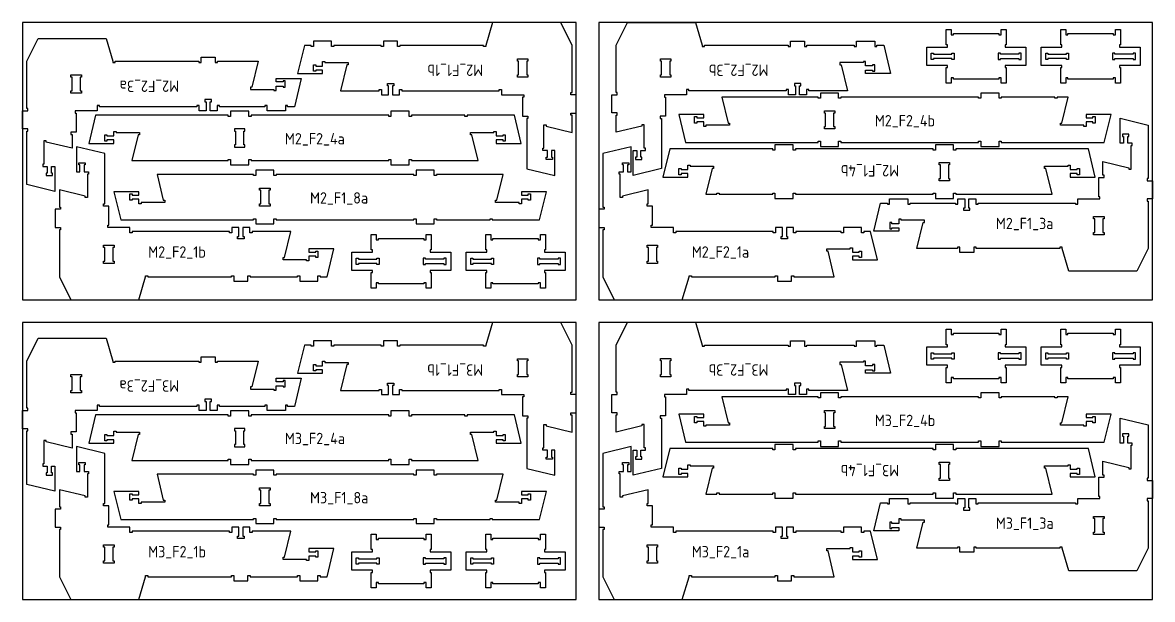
# Model space of a CAD drawing. Header units: millimetres. Extents: x -18174 to 50972, y 6312 to 16778.
# Drawn here: x 20592 to 25572, y 6313 to 8853 of the extents above; entities that cross this region are included whole.
import ezdxf

# ---------------------------------------------------------------- set-up
doc = ezdxf.new("R2010")
doc.units = ezdxf.units.MM
doc.header["$MEASUREMENT"] = 0
for name, color, linetype in [('freeswerk_CODES', 50, 'Continuous'), ('freeswerk_ELEMENTEN', 7, 'Continuous'), ('freeswerk_PLATEN', 3, 'Continuous')]:
    doc.layers.add(name, color=color, linetype=linetype)

msp = doc.modelspace()

# ---------------------------------------------------------------- linework, layer by layer
at = {"layer": 'freeswerk_ELEMENTEN'}
for points in [[(21914.3, 8643.5), (21884.3, 8643.5), (21884.3, 8638.5), (21874.3, 8638.5), (21874.3, 8666.5), (21884.3, 8666.5), (21884.3, 8661.5), (21914.3, 8661.5), (21914.3, 8681.5), (21924.3, 8681.5), (21924.3, 8676.5), (22027.9, 8676.5), (22027.9, 8666.5), (22021.9, 8666.5), (21994.3, 8552.5), (22164.3, 8552.5), (22164.3, 8557.5), (22174.3, 8557.5), (22174.3, 8534.5), (22205.3, 8534.5), (22205.3, 8574.5), (22200.3, 8574.5), (22200.3, 8584.5), (22228.3, 8584.5), (22228.3, 8574.5), (22223.3, 8574.5), (22223.3, 8534.5), (22254.3, 8534.5), (22254.3, 8557.5), (22264.3, 8557.5), (22264.3, 8552.5), (22693.3, 8552.5), (22693.3, 8557.5), (22703.3, 8557.5), (22703.3, 8534.5), (22801.3, 8534.5), (22801.3, 8524.5), (22796.3, 8524.5), (22796.3, 8440.5), (22819.3, 8440.5), (22819.3, 8430.5), (22814.3, 8430.5), (22814.3, 8209.4), (22938.3, 8179.4), (22938.3, 8289.4), (22923.3, 8289.4), (22923.3, 8259.4), (22928.3, 8259.4), (22928.3, 8249.4), (22900.3, 8249.4), (22900.3, 8259.4), (22905.3, 8259.4), (22905.3, 8289.4), (22885.3, 8289.4), (22885.3, 8299.4), (22890.3, 8299.4), (22890.3, 8402.9), (22900.3, 8402.9), (22900.3, 8397), (23014.3, 8369.4), (23014.3, 8444.5), (23009.3, 8444.5), (23009.3, 8454.5), (23032.3, 8454.5), (23032.3, 8534.5), (23009.3, 8534.5), (23009.3, 8544.5), (23014.3, 8544.5), (23014.3, 8752.5), (22964.3, 8852.5), (22664.3, 8852.5), (22634.3, 8752.5), (22634.3, 8747.5), (22624.3, 8747.5), (22624.3, 8752.5), (22255.3, 8752.5), (22255.3, 8747.5), (22245.3, 8747.5), (22245.3, 8770.5), (22183.3, 8770.5), (22183.3, 8747.5), (22173.3, 8747.5), (22173.3, 8752.5), (21964.3, 8752.5), (21964.3, 8747.5), (21954.3, 8747.5), (21954.3, 8770.5), (21874.3, 8770.5), (21874.3, 8747.5), (21864.3, 8747.5), (21864.3, 8752.5), (21834.3, 8752.5), (21804.3, 8628.5), (21914.3, 8628.5)], [(23208.3, 8444.7), (23213.3, 8444.7), (23213.3, 8454.7), (23190.3, 8454.7), (23190.3, 8534.7), (23213.3, 8534.7), (23213.3, 8544.7), (23208.3, 8544.7), (23208.3, 8752.7), (23258.3, 8852.7), (23558.3, 8852.7), (23588.3, 8752.7), (23588.3, 8747.7), (23598.3, 8747.7), (23598.3, 8752.7), (23967.3, 8752.7), (23967.3, 8747.7), (23977.3, 8747.7), (23977.3, 8770.7), (24039.3, 8770.7), (24039.3, 8747.7), (24049.3, 8747.7), (24049.3, 8752.7), (24258.3, 8752.7), (24258.3, 8747.7), (24268.3, 8747.7), (24268.3, 8770.7), (24348.3, 8770.7), (24348.3, 8747.7), (24358.3, 8747.7), (24358.3, 8752.7), (24388.3, 8752.7), (24418.3, 8628.7), (24308.3, 8628.7), (24308.3, 8643.7), (24338.3, 8643.7), (24338.3, 8638.7), (24348.3, 8638.7), (24348.3, 8666.7), (24338.3, 8666.7), (24338.3, 8661.7), (24308.3, 8661.7), (24308.3, 8681.7), (24298.3, 8681.7), (24298.3, 8676.7), (24194.8, 8676.7), (24194.8, 8666.7), (24200.7, 8666.7), (24228.3, 8552.7), (24058.3, 8552.7), (24058.3, 8557.7), (24048.3, 8557.7), (24048.3, 8534.7), (24017.3, 8534.7), (24017.3, 8574.7), (24022.3, 8574.7), (24022.3, 8584.7), (23994.3, 8584.7), (23994.3, 8574.7), (23999.3, 8574.7), (23999.3, 8534.7), (23968.3, 8534.7), (23968.3, 8557.7), (23958.3, 8557.7), (23958.3, 8552.7), (23529.3, 8552.7), (23529.3, 8557.7), (23519.3, 8557.7), (23519.3, 8534.7), (23421.3, 8534.7), (23421.3, 8524.7), (23426.3, 8524.7), (23426.3, 8440.7), (23403.3, 8440.7), (23403.3, 8430.7), (23408.3, 8430.7), (23408.3, 8209.6), (23284.3, 8179.6), (23284.3, 8289.6), (23299.3, 8289.6), (23299.3, 8259.6), (23294.3, 8259.6), (23294.3, 8249.6), (23322.3, 8249.6), (23322.3, 8259.6), (23317.3, 8259.6), (23317.3, 8289.6), (23337.3, 8289.6), (23337.3, 8299.6), (23332.3, 8299.6), (23332.3, 8403.1), (23322.3, 8403.1), (23322.3, 8397.2), (23208.3, 8369.6)], [(24668.8, 8754.3), (24663.8, 8754.3), (24663.8, 8822.3), (24685.8, 8822.3), (24685.8, 8799.3), (24695.8, 8799.3), (24695.8, 8804.3), (24895.8, 8804.3), (24895.8, 8799.3), (24905.8, 8799.3), (24905.8, 8822.3), (24927.8, 8822.3), (24927.8, 8754.3), (24922.8, 8754.3), (24922.8, 8744.3), (25013.8, 8744.3), (25013.8, 8664.3), (24922.8, 8664.3), (24922.8, 8654.3), (24927.8, 8654.3), (24927.8, 8586.3), (24905.8, 8586.3), (24905.8, 8609.3), (24895.8, 8609.3), (24895.8, 8604.3), (24695.8, 8604.3), (24695.8, 8609.3), (24685.8, 8609.3), (24685.8, 8586.3), (24663.8, 8586.3), (24663.8, 8654.3), (24668.8, 8654.3), (24668.8, 8664.3), (24577.8, 8664.3), (24577.8, 8744.3), (24668.8, 8744.3)], [(25173, 8754.3), (25168, 8754.3), (25168, 8822.3), (25190, 8822.3), (25190, 8799.3), (25200, 8799.3), (25200, 8804.3), (25400, 8804.3), (25400, 8799.3), (25410, 8799.3), (25410, 8822.3), (25432, 8822.3), (25432, 8754.3), (25427, 8754.3), (25427, 8744.3), (25518, 8744.3), (25518, 8664.3), (25427, 8664.3), (25427, 8654.3), (25432, 8654.3), (25432, 8586.3), (25410, 8586.3), (25410, 8609.3), (25400, 8609.3), (25400, 8604.3), (25200, 8604.3), (25200, 8609.3), (25190, 8609.3), (25190, 8586.3), (25168, 8586.3), (25168, 8654.3), (25173, 8654.3), (25173, 8664.3), (25082, 8664.3), (25082, 8744.3), (25173, 8744.3)], [(20990.3, 8682.3), (20990.3, 8677.3), (21000.3, 8677.3), (21000.3, 8682.3), (21369.3, 8682.3), (21369.3, 8677.3), (21379.3, 8677.3), (21379.3, 8700.3), (21441.3, 8700.3), (21441.3, 8677.3), (21451.3, 8677.3), (21451.3, 8682.3), (21630.3, 8682.3), (21602.7, 8568.3), (21596.8, 8568.3), (21596.8, 8558.3), (21700.3, 8558.3), (21700.3, 8553.3), (21710.3, 8553.3), (21710.3, 8573.3), (21740.3, 8573.3), (21740.3, 8568.3), (21750.3, 8568.3), (21750.3, 8596.3), (21740.3, 8596.3), (21740.3, 8591.3), (21710.3, 8591.3), (21710.3, 8606.3), (21820.3, 8606.3), (21790.3, 8482.3), (21760.6, 8482.3), (21760.6, 8487.3), (21750.6, 8487.3), (21750.6, 8464.3), (21670.6, 8464.3), (21670.6, 8487.3), (21660.6, 8487.3), (21660.6, 8482.3), (21460.3, 8482.3), (21460.3, 8487.3), (21450.3, 8487.3), (21450.3, 8464.3), (21419.3, 8464.3), (21419.3, 8504.3), (21424.3, 8504.3), (21424.3, 8514.3), (21396.3, 8514.3), (21396.3, 8504.3), (21401.3, 8504.3), (21401.3, 8464.3), (21370.3, 8464.3), (21370.3, 8487.3), (21360.3, 8487.3), (21360.3, 8482.3), (20931.3, 8482.3), (20931.3, 8487.3), (20921.3, 8487.3), (20921.3, 8464.3), (20823.3, 8464.3), (20823.3, 8454.3), (20828.3, 8454.3), (20828.3, 8370.3), (20805.3, 8370.3), (20805.3, 8360.3), (20810.3, 8360.3), (20810.3, 8299.2), (20696.3, 8326.8), (20696.3, 8332.7), (20686.3, 8332.7), (20686.3, 8229.2), (20681.3, 8229.2), (20681.3, 8219.2), (20701.3, 8219.2), (20701.3, 8189.2), (20696.3, 8189.2), (20696.3, 8179.2), (20724.3, 8179.2), (20724.3, 8189.2), (20719.3, 8189.2), (20719.3, 8219.2), (20734.3, 8219.2), (20734.3, 8109.2), (20610.3, 8139.2), (20610.3, 8374.3), (20615.3, 8374.3), (20615.3, 8384.3), (20592.3, 8384.3), (20592.3, 8464.3), (20615.3, 8464.3), (20615.3, 8474.3), (20610.3, 8474.3), (20610.3, 8682.3), (20660.3, 8782.3), (20960.3, 8782.3)], [(24607.8, 8718.3), (24607.8, 8713.3), (24688.8, 8713.3), (24688.8, 8718.3), (24698.8, 8718.3), (24698.8, 8690.3), (24688.8, 8690.3), (24688.8, 8695.3), (24607.8, 8695.3), (24607.8, 8690.3), (24597.8, 8690.3), (24597.8, 8718.3)], [(24983.8, 8690.3), (24993.8, 8690.3), (24993.8, 8718.3), (24983.8, 8718.3), (24983.8, 8713.3), (24902.8, 8713.3), (24902.8, 8718.3), (24892.8, 8718.3), (24892.8, 8690.3), (24902.8, 8690.3), (24902.8, 8695.3), (24983.8, 8695.3)], [(25112, 8718.3), (25112, 8713.3), (25193, 8713.3), (25193, 8718.3), (25203, 8718.3), (25203, 8690.3), (25193, 8690.3), (25193, 8695.3), (25112, 8695.3), (25112, 8690.3), (25102, 8690.3), (25102, 8718.3)], [(25488, 8690.3), (25498, 8690.3), (25498, 8718.3), (25488, 8718.3), (25488, 8713.3), (25407, 8713.3), (25407, 8718.3), (25397, 8718.3), (25397, 8690.3), (25407, 8690.3), (25407, 8695.3), (25488, 8695.3)], [(22814.3, 8622.5), (22819.3, 8622.5), (22819.3, 8612.5), (22773.3, 8612.5), (22773.3, 8622.5), (22778.3, 8622.5), (22778.3, 8682.5), (22773.3, 8682.5), (22773.3, 8692.5), (22819.3, 8692.5), (22819.3, 8682.5), (22814.3, 8682.5)], [(23408.5, 8682.7), (23403.5, 8682.7), (23403.5, 8692.7), (23449.5, 8692.7), (23449.5, 8682.7), (23444.5, 8682.7), (23444.5, 8622.7), (23449.5, 8622.7), (23449.5, 8612.7), (23403.5, 8612.7), (23403.5, 8622.7), (23408.5, 8622.7)], [(20851.3, 8542.3), (20805.3, 8542.3), (20805.3, 8552.3), (20810.3, 8552.3), (20810.3, 8612.3), (20805.3, 8612.3), (20805.3, 8622.3), (20851.3, 8622.3), (20851.3, 8612.3), (20846.3, 8612.3), (20846.3, 8552.3), (20851.3, 8552.3)], [(24099.3, 8330.5), (24109.3, 8330.5), (24109.3, 8306.5), (24189.3, 8306.5), (24189.3, 8330.5), (24199.3, 8330.5), (24199.3, 8324.5), (24806.3, 8324.5), (24806.3, 8330.5), (24816.3, 8330.5), (24816.3, 8306.5), (24896.3, 8306.5), (24896.3, 8330.5), (24906.3, 8330.5), (24906.3, 8324.5), (25360, 8324.5), (25390.3, 8448.5), (25280.3, 8448.5), (25280.3, 8433.5), (25310.3, 8433.5), (25310.3, 8438.5), (25320.3, 8438.5), (25320.3, 8410.5), (25310.3, 8410.5), (25310.3, 8415.5), (25280.3, 8415.5), (25280.3, 8395.5), (25270.3, 8395.5), (25270.3, 8400.5), (25166.8, 8400.5), (25166.8, 8410.5), (25172.7, 8410.5), (25200.3, 8524.5), (25152, 8524.5), (25152, 8519.5), (25142, 8519.5), (25142, 8524.5), (24906.3, 8524.5), (24906.3, 8519.5), (24896.3, 8519.5), (24896.3, 8542.5), (24816.3, 8542.5), (24816.3, 8519.5), (24806.3, 8519.5), (24806.3, 8524.5), (24199.3, 8524.5), (24199.3, 8519.5), (24189.3, 8519.5), (24189.3, 8542.5), (24109.3, 8542.5), (24109.3, 8519.5), (24099.3, 8519.5), (24099.3, 8524.5), (23674.4, 8524.5), (23702, 8410.5), (23708, 8410.5), (23708, 8400.5), (23604.4, 8400.5), (23604.4, 8395.5), (23594.4, 8395.5), (23594.4, 8415.5), (23564.4, 8415.5), (23564.4, 8410.5), (23554.4, 8410.5), (23554.4, 8438.5), (23564.4, 8438.5), (23564.4, 8433.5), (23594.4, 8433.5), (23594.4, 8448.5), (23484.4, 8448.5), (23514.4, 8324.5), (24099.3, 8324.5)], [(22720.1, 8330.8), (22710.1, 8330.8), (22710.1, 8335.8), (22680.1, 8335.8), (22680.1, 8320.8), (22790.1, 8320.8), (22760.1, 8444.8), (22551.8, 8444.8), (22551.8, 8439.8), (22541.8, 8439.8), (22541.8, 8444.8), (22306.1, 8444.8), (22306.1, 8439.8), (22296.1, 8439.8), (22296.1, 8462.8), (22216.1, 8462.8), (22216.1, 8439.8), (22206.1, 8439.8), (22206.1, 8444.8), (21599.1, 8444.8), (21599.1, 8439.8), (21589.1, 8439.8), (21589.1, 8462.8), (21509.1, 8462.8), (21509.1, 8439.8), (21499.1, 8439.8), (21499.1, 8444.8), (20914.2, 8444.8), (20884.2, 8320.8), (20994.2, 8320.8), (20994.2, 8335.8), (20964.2, 8335.8), (20964.2, 8330.8), (20954.2, 8330.8), (20954.2, 8358.8), (20964.2, 8358.8), (20964.2, 8353.8), (20994.2, 8353.8), (20994.2, 8373.8), (21004.2, 8373.8), (21004.2, 8368.8), (21107.8, 8368.8), (21107.8, 8358.8), (21101.8, 8358.8), (21074.2, 8244.8), (21499.1, 8244.8), (21499.1, 8249.8), (21509.1, 8249.8), (21509.1, 8226.8), (21589.1, 8226.8), (21589.1, 8249.8), (21599.1, 8249.8), (21599.1, 8244.8), (22206.1, 8244.8), (22206.1, 8249.8), (22216.1, 8249.8), (22216.1, 8226.8), (22296.1, 8226.8), (22296.1, 8249.8), (22306.1, 8249.8), (22306.1, 8244.8), (22600.1, 8244.8), (22572.5, 8358.8), (22566.6, 8358.8), (22566.6, 8368.8), (22670.1, 8368.8), (22670.1, 8373.8), (22680.1, 8373.8), (22680.1, 8353.8), (22710.1, 8353.8), (22710.1, 8358.8), (22720.1, 8358.8)], [(24172.3, 8384.5), (24126.3, 8384.5), (24126.3, 8394.5), (24131.3, 8394.5), (24131.3, 8454.5), (24126.3, 8454.5), (24126.3, 8464.5), (24172.3, 8464.5), (24172.3, 8454.5), (24167.3, 8454.5), (24167.3, 8394.5), (24172.3, 8394.5)], [(25174.3, 7858.1), (25174.3, 7863.1), (25164.3, 7863.1), (25164.3, 7858.1), (24795.3, 7858.1), (24795.3, 7863.1), (24785.3, 7863.1), (24785.3, 7840.1), (24723.3, 7840.1), (24723.3, 7863.1), (24713.3, 7863.1), (24713.3, 7858.1), (24534.3, 7858.1), (24561.9, 7972.1), (24567.8, 7972.1), (24567.8, 7982.1), (24464.3, 7982.1), (24464.3, 7987.1), (24454.3, 7987.1), (24454.3, 7967.1), (24424.3, 7967.1), (24424.3, 7972.1), (24414.3, 7972.1), (24414.3, 7944.1), (24424.3, 7944.1), (24424.3, 7949.1), (24454.3, 7949.1), (24454.3, 7934.1), (24344.3, 7934.1), (24374.3, 8058.1), (24404, 8058.1), (24404, 8053.1), (24414, 8053.1), (24414, 8076.1), (24494, 8076.1), (24494, 8053.1), (24504, 8053.1), (24504, 8058.1), (24704.3, 8058.1), (24704.3, 8053.1), (24714.3, 8053.1), (24714.3, 8076.1), (24745.3, 8076.1), (24745.3, 8036.1), (24740.3, 8036.1), (24740.3, 8026.1), (24768.3, 8026.1), (24768.3, 8036.1), (24763.3, 8036.1), (24763.3, 8076.1), (24794.3, 8076.1), (24794.3, 8053.1), (24804.3, 8053.1), (24804.3, 8058.1), (25233.3, 8058.1), (25233.3, 8053.1), (25243.3, 8053.1), (25243.3, 8076.1), (25341.3, 8076.1), (25341.3, 8086.1), (25336.3, 8086.1), (25336.3, 8170.1), (25359.3, 8170.1), (25359.3, 8180.1), (25354.3, 8180.1), (25354.3, 8241.2), (25468.3, 8213.6), (25468.3, 8207.7), (25478.3, 8207.7), (25478.3, 8311.2), (25483.3, 8311.2), (25483.3, 8321.2), (25463.3, 8321.2), (25463.3, 8351.2), (25468.3, 8351.2), (25468.3, 8361.2), (25440.3, 8361.2), (25440.3, 8351.2), (25445.3, 8351.2), (25445.3, 8321.2), (25430.3, 8321.2), (25430.3, 8431.2), (25554.3, 8401.2), (25554.3, 8166.1), (25549.3, 8166.1), (25549.3, 8156.1), (25572.3, 8156.1), (25572.3, 8076.1), (25549.3, 8076.1), (25549.3, 8066.1), (25554.3, 8066.1), (25554.3, 7858.1), (25504.3, 7758.1), (25204.3, 7758.1)], [(21572.1, 8384.8), (21526.1, 8384.8), (21526.1, 8374.8), (21531.1, 8374.8), (21531.1, 8314.8), (21526.1, 8314.8), (21526.1, 8304.8), (21572.1, 8304.8), (21572.1, 8314.8), (21567.1, 8314.8), (21567.1, 8374.8), (21572.1, 8374.8)], [(21854.3, 7841.5), (21884.3, 7841.5), (21884.3, 7846.5), (21894.3, 7846.5), (21894.3, 7818.5), (21884.3, 7818.5), (21884.3, 7823.5), (21854.3, 7823.5), (21854.3, 7803.5), (21844.3, 7803.5), (21844.3, 7808.5), (21740.7, 7808.5), (21740.7, 7818.5), (21746.7, 7818.5), (21774.3, 7932.5), (21604.3, 7932.5), (21604.3, 7927.5), (21594.3, 7927.5), (21594.3, 7950.5), (21563.3, 7950.5), (21563.3, 7910.5), (21568.3, 7910.5), (21568.3, 7900.5), (21540.3, 7900.5), (21540.3, 7910.5), (21545.3, 7910.5), (21545.3, 7950.5), (21514.3, 7950.5), (21514.3, 7927.5), (21504.3, 7927.5), (21504.3, 7932.5), (21075.3, 7932.5), (21075.3, 7927.5), (21065.3, 7927.5), (21065.3, 7950.5), (20967.3, 7950.5), (20967.3, 7960.5), (20972.3, 7960.5), (20972.3, 8044.5), (20949.3, 8044.5), (20949.3, 8054.5), (20954.3, 8054.5), (20954.3, 8275.6), (20830.3, 8305.6), (20830.3, 8195.6), (20845.3, 8195.6), (20845.3, 8225.6), (20840.3, 8225.6), (20840.3, 8235.6), (20868.3, 8235.6), (20868.3, 8225.6), (20863.3, 8225.6), (20863.3, 8195.6), (20883.3, 8195.6), (20883.3, 8185.6), (20878.3, 8185.6), (20878.3, 8082.1), (20868.3, 8082.1), (20868.3, 8088), (20754.3, 8115.6), (20754.3, 8040.5), (20759.3, 8040.5), (20759.3, 8030.5), (20736.3, 8030.5), (20736.3, 7950.5), (20759.3, 7950.5), (20759.3, 7940.5), (20754.3, 7940.5), (20754.3, 7732.5), (20804.3, 7632.5), (21104.3, 7632.5), (21134.3, 7732.5), (21134.3, 7737.5), (21144.3, 7737.5), (21144.3, 7732.5), (21513.3, 7732.5), (21513.3, 7737.5), (21523.3, 7737.5), (21523.3, 7714.5), (21585.3, 7714.5), (21585.3, 7737.5), (21595.3, 7737.5), (21595.3, 7732.5), (21804.3, 7732.5), (21804.3, 7737.5), (21814.3, 7737.5), (21814.3, 7714.5), (21894.3, 7714.5), (21894.3, 7737.5), (21904.3, 7737.5), (21904.3, 7732.5), (21934.3, 7732.5), (21964.3, 7856.5), (21854.3, 7856.5)], [(23981.3, 7737.5), (23991.3, 7737.5), (23991.3, 7732.5), (24170.3, 7732.5), (24142.7, 7846.5), (24136.7, 7846.5), (24136.7, 7856.5), (24240.3, 7856.5), (24240.3, 7861.5), (24250.3, 7861.5), (24250.3, 7841.5), (24280.3, 7841.5), (24280.3, 7846.5), (24290.3, 7846.5), (24290.3, 7818.5), (24280.3, 7818.5), (24280.3, 7823.5), (24250.3, 7823.5), (24250.3, 7808.5), (24360.3, 7808.5), (24330.3, 7932.5), (24300.6, 7932.5), (24300.6, 7927.5), (24290.6, 7927.5), (24290.6, 7950.5), (24210.6, 7950.5), (24210.6, 7927.5), (24200.6, 7927.5), (24200.6, 7932.5), (24000.3, 7932.5), (24000.3, 7927.5), (23990.3, 7927.5), (23990.3, 7950.5), (23959.3, 7950.5), (23959.3, 7910.5), (23964.3, 7910.5), (23964.3, 7900.5), (23936.3, 7900.5), (23936.3, 7910.5), (23941.3, 7910.5), (23941.3, 7950.5), (23910.3, 7950.5), (23910.3, 7927.5), (23900.3, 7927.5), (23900.3, 7932.5), (23471.3, 7932.5), (23471.3, 7927.5), (23461.3, 7927.5), (23461.3, 7950.5), (23363.3, 7950.5), (23363.3, 7960.5), (23368.3, 7960.5), (23368.3, 8044.5), (23345.3, 8044.5), (23345.3, 8054.5), (23350.3, 8054.5), (23350.3, 8115.6), (23236.3, 8088), (23236.3, 8082.1), (23226.3, 8082.1), (23226.3, 8185.6), (23221.3, 8185.6), (23221.3, 8195.6), (23241.3, 8195.6), (23241.3, 8225.6), (23236.3, 8225.6), (23236.3, 8235.6), (23264.3, 8235.6), (23264.3, 8225.6), (23259.3, 8225.6), (23259.3, 8195.6), (23274.3, 8195.6), (23274.3, 8305.6), (23150.3, 8275.6), (23150.3, 8040.5), (23155.3, 8040.5), (23155.3, 8030.5), (23132.3, 8030.5), (23132.3, 7950.5), (23155.3, 7950.5), (23155.3, 7940.5), (23150.3, 7940.5), (23150.3, 7732.5), (23200.3, 7632.5), (23500.3, 7632.5), (23530.3, 7732.5), (23530.3, 7737.5), (23540.3, 7737.5), (23540.3, 7732.5), (23909.3, 7732.5), (23909.3, 7737.5), (23919.3, 7737.5), (23919.3, 7714.5), (23981.3, 7714.5)], [(24705.6, 8290.5), (24695.6, 8290.5), (24695.6, 8314.5), (24615.6, 8314.5), (24615.6, 8290.5), (24605.6, 8290.5), (24605.6, 8296.5), (23998.6, 8296.5), (23998.6, 8290.5), (23988.6, 8290.5), (23988.6, 8314.5), (23908.6, 8314.5), (23908.6, 8290.5), (23898.6, 8290.5), (23898.6, 8296.5), (23444.9, 8296.5), (23414.6, 8172.5), (23524.6, 8172.5), (23524.6, 8187.5), (23494.6, 8187.5), (23494.6, 8182.5), (23484.6, 8182.5), (23484.6, 8210.5), (23494.6, 8210.5), (23494.6, 8205.5), (23524.6, 8205.5), (23524.6, 8225.5), (23534.6, 8225.5), (23534.6, 8220.5), (23638.1, 8220.5), (23638.1, 8210.5), (23632.2, 8210.5), (23604.6, 8096.5), (23652.9, 8096.5), (23652.9, 8101.5), (23662.9, 8101.5), (23662.9, 8096.5), (23898.6, 8096.5), (23898.6, 8101.5), (23908.6, 8101.5), (23908.6, 8078.5), (23988.6, 8078.5), (23988.6, 8101.5), (23998.6, 8101.5), (23998.6, 8096.5), (24605.6, 8096.5), (24605.6, 8101.5), (24615.6, 8101.5), (24615.6, 8078.5), (24695.6, 8078.5), (24695.6, 8101.5), (24705.6, 8101.5), (24705.6, 8096.5), (25130.5, 8096.5), (25102.9, 8210.5), (25096.9, 8210.5), (25096.9, 8220.5), (25200.5, 8220.5), (25200.5, 8225.5), (25210.5, 8225.5), (25210.5, 8205.5), (25240.5, 8205.5), (25240.5, 8210.5), (25250.5, 8210.5), (25250.5, 8182.5), (25240.5, 8182.5), (25240.5, 8187.5), (25210.5, 8187.5), (25210.5, 8172.5), (25320.5, 8172.5), (25290.5, 8296.5), (24705.6, 8296.5)], [(24632.6, 8236.5), (24678.6, 8236.5), (24678.6, 8226.5), (24673.6, 8226.5), (24673.6, 8166.5), (24678.6, 8166.5), (24678.6, 8156.5), (24632.6, 8156.5), (24632.6, 8166.5), (24637.6, 8166.5), (24637.6, 8226.5), (24632.6, 8226.5)], [(22662.6, 7989.1), (22662.6, 7984.1), (22870.9, 7984.1), (22900.9, 8108.1), (22790.9, 8108.1), (22790.9, 8093.1), (22820.9, 8093.1), (22820.9, 8098.1), (22830.9, 8098.1), (22830.9, 8070.1), (22820.9, 8070.1), (22820.9, 8075.1), (22790.9, 8075.1), (22790.9, 8055.1), (22780.9, 8055.1), (22780.9, 8060.1), (22677.4, 8060.1), (22677.4, 8070.1), (22683.3, 8070.1), (22710.9, 8184.1), (22416.9, 8184.1), (22416.9, 8179.1), (22406.9, 8179.1), (22406.9, 8202.1), (22326.9, 8202.1), (22326.9, 8179.1), (22316.9, 8179.1), (22316.9, 8184.1), (21709.9, 8184.1), (21709.9, 8179.1), (21699.9, 8179.1), (21699.9, 8202.1), (21619.9, 8202.1), (21619.9, 8179.1), (21609.9, 8179.1), (21609.9, 8184.1), (21185, 8184.1), (21212.6, 8070.1), (21218.6, 8070.1), (21218.6, 8060.1), (21115, 8060.1), (21115, 8055.1), (21105, 8055.1), (21105, 8075.1), (21075, 8075.1), (21075, 8070.1), (21065, 8070.1), (21065, 8098.1), (21075, 8098.1), (21075, 8093.1), (21105, 8093.1), (21105, 8108.1), (20995, 8108.1), (21025, 7984.1), (21609.9, 7984.1), (21609.9, 7989.1), (21619.9, 7989.1), (21619.9, 7966.1), (21699.9, 7966.1), (21699.9, 7989.1), (21709.9, 7989.1), (21709.9, 7984.1), (22316.9, 7984.1), (22316.9, 7989.1), (22326.9, 7989.1), (22326.9, 7966.1), (22406.9, 7966.1), (22406.9, 7989.1), (22416.9, 7989.1), (22416.9, 7984.1), (22652.6, 7984.1), (22652.6, 7989.1)], [(21682.9, 8114.1), (21677.9, 8114.1), (21677.9, 8054.1), (21682.9, 8054.1), (21682.9, 8044.1), (21636.9, 8044.1), (21636.9, 8054.1), (21641.9, 8054.1), (21641.9, 8114.1), (21636.9, 8114.1), (21636.9, 8124.1), (21682.9, 8124.1)], [(25313.3, 7998.1), (25359.3, 7998.1), (25359.3, 7988.1), (25354.3, 7988.1), (25354.3, 7928.1), (25359.3, 7928.1), (25359.3, 7918.1), (25313.3, 7918.1), (25313.3, 7928.1), (25318.3, 7928.1), (25318.3, 7988.1), (25313.3, 7988.1)], [(22134.2, 7851.5), (22129.2, 7851.5), (22129.2, 7919.5), (22151.2, 7919.5), (22151.2, 7896.5), (22161.2, 7896.5), (22161.2, 7901.5), (22361.2, 7901.5), (22361.2, 7896.5), (22371.2, 7896.5), (22371.2, 7919.5), (22393.2, 7919.5), (22393.2, 7851.5), (22388.2, 7851.5), (22388.2, 7841.5), (22479.2, 7841.5), (22479.2, 7761.5), (22388.2, 7761.5), (22388.2, 7751.5), (22393.2, 7751.5), (22393.2, 7683.5), (22371.2, 7683.5), (22371.2, 7706.5), (22361.2, 7706.5), (22361.2, 7701.5), (22161.2, 7701.5), (22161.2, 7706.5), (22151.2, 7706.5), (22151.2, 7683.5), (22129.2, 7683.5), (22129.2, 7751.5), (22134.2, 7751.5), (22134.2, 7761.5), (22043.2, 7761.5), (22043.2, 7841.5), (22134.2, 7841.5)], [(22638.5, 7851.5), (22633.5, 7851.5), (22633.5, 7919.5), (22655.5, 7919.5), (22655.5, 7896.5), (22665.5, 7896.5), (22665.5, 7901.5), (22865.5, 7901.5), (22865.5, 7896.5), (22875.5, 7896.5), (22875.5, 7919.5), (22897.5, 7919.5), (22897.5, 7851.5), (22892.5, 7851.5), (22892.5, 7841.5), (22983.5, 7841.5), (22983.5, 7761.5), (22892.5, 7761.5), (22892.5, 7751.5), (22897.5, 7751.5), (22897.5, 7683.5), (22875.5, 7683.5), (22875.5, 7706.5), (22865.5, 7706.5), (22865.5, 7701.5), (22665.5, 7701.5), (22665.5, 7706.5), (22655.5, 7706.5), (22655.5, 7683.5), (22633.5, 7683.5), (22633.5, 7751.5), (22638.5, 7751.5), (22638.5, 7761.5), (22547.5, 7761.5), (22547.5, 7841.5), (22638.5, 7841.5)], [(20954.3, 7862.5), (20949.3, 7862.5), (20949.3, 7872.5), (20995.3, 7872.5), (20995.3, 7862.5), (20990.3, 7862.5), (20990.3, 7802.5), (20995.3, 7802.5), (20995.3, 7792.5), (20949.3, 7792.5), (20949.3, 7802.5), (20954.3, 7802.5)], [(23345.5, 7872.5), (23391.5, 7872.5), (23391.5, 7862.5), (23386.5, 7862.5), (23386.5, 7802.5), (23391.5, 7802.5), (23391.5, 7792.5), (23345.5, 7792.5), (23345.5, 7802.5), (23350.5, 7802.5), (23350.5, 7862.5), (23345.5, 7862.5)], [(22073.2, 7815.5), (22073.2, 7810.5), (22154.2, 7810.5), (22154.2, 7815.5), (22164.2, 7815.5), (22164.2, 7787.5), (22154.2, 7787.5), (22154.2, 7792.5), (22073.2, 7792.5), (22073.2, 7787.5), (22063.2, 7787.5), (22063.2, 7815.5)], [(22449.2, 7787.5), (22459.2, 7787.5), (22459.2, 7815.5), (22449.2, 7815.5), (22449.2, 7810.5), (22368.2, 7810.5), (22368.2, 7815.5), (22358.2, 7815.5), (22358.2, 7787.5), (22368.2, 7787.5), (22368.2, 7792.5), (22449.2, 7792.5)], [(22577.5, 7815.5), (22577.5, 7810.5), (22658.5, 7810.5), (22658.5, 7815.5), (22668.5, 7815.5), (22668.5, 7787.5), (22658.5, 7787.5), (22658.5, 7792.5), (22577.5, 7792.5), (22577.5, 7787.5), (22567.5, 7787.5), (22567.5, 7815.5)], [(22953.5, 7787.5), (22963.5, 7787.5), (22963.5, 7815.5), (22953.5, 7815.5), (22953.5, 7810.5), (22872.5, 7810.5), (22872.5, 7815.5), (22862.5, 7815.5), (22862.5, 7787.5), (22872.5, 7787.5), (22872.5, 7792.5), (22953.5, 7792.5)], [(21914.3, 7323.5), (21884.3, 7323.5), (21884.3, 7318.5), (21874.3, 7318.5), (21874.3, 7346.5), (21884.3, 7346.5), (21884.3, 7341.5), (21914.3, 7341.5), (21914.3, 7361.5), (21924.3, 7361.5), (21924.3, 7356.5), (22027.9, 7356.5), (22027.9, 7346.5), (22021.9, 7346.5), (21994.3, 7232.5), (22164.3, 7232.5), (22164.3, 7237.5), (22174.3, 7237.5), (22174.3, 7214.5), (22205.3, 7214.5), (22205.3, 7254.5), (22200.3, 7254.5), (22200.3, 7264.5), (22228.3, 7264.5), (22228.3, 7254.5), (22223.3, 7254.5), (22223.3, 7214.5), (22254.3, 7214.5), (22254.3, 7237.5), (22264.3, 7237.5), (22264.3, 7232.5), (22693.3, 7232.5), (22693.3, 7237.5), (22703.3, 7237.5), (22703.3, 7214.5), (22801.3, 7214.5), (22801.3, 7204.5), (22796.3, 7204.5), (22796.3, 7120.5), (22819.3, 7120.5), (22819.3, 7110.5), (22814.3, 7110.5), (22814.3, 6889.4), (22938.3, 6859.4), (22938.3, 6969.4), (22923.3, 6969.4), (22923.3, 6939.4), (22928.3, 6939.4), (22928.3, 6929.4), (22900.3, 6929.4), (22900.3, 6939.4), (22905.3, 6939.4), (22905.3, 6969.4), (22885.3, 6969.4), (22885.3, 6979.4), (22890.3, 6979.4), (22890.3, 7082.9), (22900.3, 7082.9), (22900.3, 7077), (23014.3, 7049.4), (23014.3, 7124.5), (23009.3, 7124.5), (23009.3, 7134.5), (23032.3, 7134.5), (23032.3, 7214.5), (23009.3, 7214.5), (23009.3, 7224.5), (23014.3, 7224.5), (23014.3, 7432.5), (22964.3, 7532.5), (22664.3, 7532.5), (22634.3, 7432.5), (22634.3, 7427.5), (22624.3, 7427.5), (22624.3, 7432.5), (22255.3, 7432.5), (22255.3, 7427.5), (22245.3, 7427.5), (22245.3, 7450.5), (22183.3, 7450.5), (22183.3, 7427.5), (22173.3, 7427.5), (22173.3, 7432.5), (21964.3, 7432.5), (21964.3, 7427.5), (21954.3, 7427.5), (21954.3, 7450.5), (21874.3, 7450.5), (21874.3, 7427.5), (21864.3, 7427.5), (21864.3, 7432.5), (21834.3, 7432.5), (21804.3, 7308.5), (21914.3, 7308.5)], [(23208.3, 7124.7), (23213.3, 7124.7), (23213.3, 7134.7), (23190.3, 7134.7), (23190.3, 7214.7), (23213.3, 7214.7), (23213.3, 7224.7), (23208.3, 7224.7), (23208.3, 7432.7), (23258.3, 7532.7), (23558.3, 7532.7), (23588.3, 7432.7), (23588.3, 7427.7), (23598.3, 7427.7), (23598.3, 7432.7), (23967.3, 7432.7), (23967.3, 7427.7), (23977.3, 7427.7), (23977.3, 7450.7), (24039.3, 7450.7), (24039.3, 7427.7), (24049.3, 7427.7), (24049.3, 7432.7), (24258.3, 7432.7), (24258.3, 7427.7), (24268.3, 7427.7), (24268.3, 7450.7), (24348.3, 7450.7), (24348.3, 7427.7), (24358.3, 7427.7), (24358.3, 7432.7), (24388.3, 7432.7), (24418.3, 7308.7), (24308.3, 7308.7), (24308.3, 7323.7), (24338.3, 7323.7), (24338.3, 7318.7), (24348.3, 7318.7), (24348.3, 7346.7), (24338.3, 7346.7), (24338.3, 7341.7), (24308.3, 7341.7), (24308.3, 7361.7), (24298.3, 7361.7), (24298.3, 7356.7), (24194.8, 7356.7), (24194.8, 7346.7), (24200.7, 7346.7), (24228.3, 7232.7), (24058.3, 7232.7), (24058.3, 7237.7), (24048.3, 7237.7), (24048.3, 7214.7), (24017.3, 7214.7), (24017.3, 7254.7), (24022.3, 7254.7), (24022.3, 7264.7), (23994.3, 7264.7), (23994.3, 7254.7), (23999.3, 7254.7), (23999.3, 7214.7), (23968.3, 7214.7), (23968.3, 7237.7), (23958.3, 7237.7), (23958.3, 7232.7), (23529.3, 7232.7), (23529.3, 7237.7), (23519.3, 7237.7), (23519.3, 7214.7), (23421.3, 7214.7), (23421.3, 7204.7), (23426.3, 7204.7), (23426.3, 7120.7), (23403.3, 7120.7), (23403.3, 7110.7), (23408.3, 7110.7), (23408.3, 6889.6), (23284.3, 6859.6), (23284.3, 6969.6), (23299.3, 6969.6), (23299.3, 6939.6), (23294.3, 6939.6), (23294.3, 6929.6), (23322.3, 6929.6), (23322.3, 6939.6), (23317.3, 6939.6), (23317.3, 6969.6), (23337.3, 6969.6), (23337.3, 6979.6), (23332.3, 6979.6), (23332.3, 7083.1), (23322.3, 7083.1), (23322.3, 7077.2), (23208.3, 7049.6)], [(24668.8, 7434.3), (24663.8, 7434.3), (24663.8, 7502.3), (24685.8, 7502.3), (24685.8, 7479.3), (24695.8, 7479.3), (24695.8, 7484.3), (24895.8, 7484.3), (24895.8, 7479.3), (24905.8, 7479.3), (24905.8, 7502.3), (24927.8, 7502.3), (24927.8, 7434.3), (24922.8, 7434.3), (24922.8, 7424.3), (25013.8, 7424.3), (25013.8, 7344.3), (24922.8, 7344.3), (24922.8, 7334.3), (24927.8, 7334.3), (24927.8, 7266.3), (24905.8, 7266.3), (24905.8, 7289.3), (24895.8, 7289.3), (24895.8, 7284.3), (24695.8, 7284.3), (24695.8, 7289.3), (24685.8, 7289.3), (24685.8, 7266.3), (24663.8, 7266.3), (24663.8, 7334.3), (24668.8, 7334.3), (24668.8, 7344.3), (24577.8, 7344.3), (24577.8, 7424.3), (24668.8, 7424.3)], [(25173, 7434.3), (25168, 7434.3), (25168, 7502.3), (25190, 7502.3), (25190, 7479.3), (25200, 7479.3), (25200, 7484.3), (25400, 7484.3), (25400, 7479.3), (25410, 7479.3), (25410, 7502.3), (25432, 7502.3), (25432, 7434.3), (25427, 7434.3), (25427, 7424.3), (25518, 7424.3), (25518, 7344.3), (25427, 7344.3), (25427, 7334.3), (25432, 7334.3), (25432, 7266.3), (25410, 7266.3), (25410, 7289.3), (25400, 7289.3), (25400, 7284.3), (25200, 7284.3), (25200, 7289.3), (25190, 7289.3), (25190, 7266.3), (25168, 7266.3), (25168, 7334.3), (25173, 7334.3), (25173, 7344.3), (25082, 7344.3), (25082, 7424.3), (25173, 7424.3)], [(20990.3, 7362.3), (20990.3, 7357.3), (21000.3, 7357.3), (21000.3, 7362.3), (21369.3, 7362.3), (21369.3, 7357.3), (21379.3, 7357.3), (21379.3, 7380.3), (21441.3, 7380.3), (21441.3, 7357.3), (21451.3, 7357.3), (21451.3, 7362.3), (21630.3, 7362.3), (21602.7, 7248.3), (21596.8, 7248.3), (21596.8, 7238.3), (21700.3, 7238.3), (21700.3, 7233.3), (21710.3, 7233.3), (21710.3, 7253.3), (21740.3, 7253.3), (21740.3, 7248.3), (21750.3, 7248.3), (21750.3, 7276.3), (21740.3, 7276.3), (21740.3, 7271.3), (21710.3, 7271.3), (21710.3, 7286.3), (21820.3, 7286.3), (21790.3, 7162.3), (21760.6, 7162.3), (21760.6, 7167.3), (21750.6, 7167.3), (21750.6, 7144.3), (21670.6, 7144.3), (21670.6, 7167.3), (21660.6, 7167.3), (21660.6, 7162.3), (21460.3, 7162.3), (21460.3, 7167.3), (21450.3, 7167.3), (21450.3, 7144.3), (21419.3, 7144.3), (21419.3, 7184.3), (21424.3, 7184.3), (21424.3, 7194.3), (21396.3, 7194.3), (21396.3, 7184.3), (21401.3, 7184.3), (21401.3, 7144.3), (21370.3, 7144.3), (21370.3, 7167.3), (21360.3, 7167.3), (21360.3, 7162.3), (20931.3, 7162.3), (20931.3, 7167.3), (20921.3, 7167.3), (20921.3, 7144.3), (20823.3, 7144.3), (20823.3, 7134.3), (20828.3, 7134.3), (20828.3, 7050.3), (20805.3, 7050.3), (20805.3, 7040.3), (20810.3, 7040.3), (20810.3, 6979.2), (20696.3, 7006.8), (20696.3, 7012.7), (20686.3, 7012.7), (20686.3, 6909.2), (20681.3, 6909.2), (20681.3, 6899.2), (20701.3, 6899.2), (20701.3, 6869.2), (20696.3, 6869.2), (20696.3, 6859.2), (20724.3, 6859.2), (20724.3, 6869.2), (20719.3, 6869.2), (20719.3, 6899.2), (20734.3, 6899.2), (20734.3, 6789.2), (20610.3, 6819.2), (20610.3, 7054.3), (20615.3, 7054.3), (20615.3, 7064.3), (20592.3, 7064.3), (20592.3, 7144.3), (20615.3, 7144.3), (20615.3, 7154.3), (20610.3, 7154.3), (20610.3, 7362.3), (20660.3, 7462.3), (20960.3, 7462.3)], [(22814.3, 7302.5), (22819.3, 7302.5), (22819.3, 7292.5), (22773.3, 7292.5), (22773.3, 7302.5), (22778.3, 7302.5), (22778.3, 7362.5), (22773.3, 7362.5), (22773.3, 7372.5), (22819.3, 7372.5), (22819.3, 7362.5), (22814.3, 7362.5)], [(23408.5, 7362.7), (23403.5, 7362.7), (23403.5, 7372.7), (23449.5, 7372.7), (23449.5, 7362.7), (23444.5, 7362.7), (23444.5, 7302.7), (23449.5, 7302.7), (23449.5, 7292.7), (23403.5, 7292.7), (23403.5, 7302.7), (23408.5, 7302.7)], [(24607.8, 7398.3), (24607.8, 7393.3), (24688.8, 7393.3), (24688.8, 7398.3), (24698.8, 7398.3), (24698.8, 7370.3), (24688.8, 7370.3), (24688.8, 7375.3), (24607.8, 7375.3), (24607.8, 7370.3), (24597.8, 7370.3), (24597.8, 7398.3)], [(24983.8, 7370.3), (24993.8, 7370.3), (24993.8, 7398.3), (24983.8, 7398.3), (24983.8, 7393.3), (24902.8, 7393.3), (24902.8, 7398.3), (24892.8, 7398.3), (24892.8, 7370.3), (24902.8, 7370.3), (24902.8, 7375.3), (24983.8, 7375.3)], [(25112, 7398.3), (25112, 7393.3), (25193, 7393.3), (25193, 7398.3), (25203, 7398.3), (25203, 7370.3), (25193, 7370.3), (25193, 7375.3), (25112, 7375.3), (25112, 7370.3), (25102, 7370.3), (25102, 7398.3)], [(25488, 7370.3), (25498, 7370.3), (25498, 7398.3), (25488, 7398.3), (25488, 7393.3), (25407, 7393.3), (25407, 7398.3), (25397, 7398.3), (25397, 7370.3), (25407, 7370.3), (25407, 7375.3), (25488, 7375.3)], [(20851.3, 7222.3), (20805.3, 7222.3), (20805.3, 7232.3), (20810.3, 7232.3), (20810.3, 7292.3), (20805.3, 7292.3), (20805.3, 7302.3), (20851.3, 7302.3), (20851.3, 7292.3), (20846.3, 7292.3), (20846.3, 7232.3), (20851.3, 7232.3)], [(24099.3, 7010.5), (24109.3, 7010.5), (24109.3, 6986.5), (24189.3, 6986.5), (24189.3, 7010.5), (24199.3, 7010.5), (24199.3, 7004.5), (24806.3, 7004.5), (24806.3, 7010.5), (24816.3, 7010.5), (24816.3, 6986.5), (24896.3, 6986.5), (24896.3, 7010.5), (24906.3, 7010.5), (24906.3, 7004.5), (25360, 7004.5), (25390.3, 7128.5), (25280.3, 7128.5), (25280.3, 7113.5), (25310.3, 7113.5), (25310.3, 7118.5), (25320.3, 7118.5), (25320.3, 7090.5), (25310.3, 7090.5), (25310.3, 7095.5), (25280.3, 7095.5), (25280.3, 7075.5), (25270.3, 7075.5), (25270.3, 7080.5), (25166.8, 7080.5), (25166.8, 7090.5), (25172.7, 7090.5), (25200.3, 7204.5), (25152, 7204.5), (25152, 7199.5), (25142, 7199.5), (25142, 7204.5), (24906.3, 7204.5), (24906.3, 7199.5), (24896.3, 7199.5), (24896.3, 7222.5), (24816.3, 7222.5), (24816.3, 7199.5), (24806.3, 7199.5), (24806.3, 7204.5), (24199.3, 7204.5), (24199.3, 7199.5), (24189.3, 7199.5), (24189.3, 7222.5), (24109.3, 7222.5), (24109.3, 7199.5), (24099.3, 7199.5), (24099.3, 7204.5), (23674.4, 7204.5), (23702, 7090.5), (23708, 7090.5), (23708, 7080.5), (23604.4, 7080.5), (23604.4, 7075.5), (23594.4, 7075.5), (23594.4, 7095.5), (23564.4, 7095.5), (23564.4, 7090.5), (23554.4, 7090.5), (23554.4, 7118.5), (23564.4, 7118.5), (23564.4, 7113.5), (23594.4, 7113.5), (23594.4, 7128.5), (23484.4, 7128.5), (23514.4, 7004.5), (24099.3, 7004.5)], [(22720.1, 7010.8), (22710.1, 7010.8), (22710.1, 7015.8), (22680.1, 7015.8), (22680.1, 7000.8), (22790.1, 7000.8), (22760.1, 7124.8), (22551.8, 7124.8), (22551.8, 7119.8), (22541.8, 7119.8), (22541.8, 7124.8), (22306.1, 7124.8), (22306.1, 7119.8), (22296.1, 7119.8), (22296.1, 7142.8), (22216.1, 7142.8), (22216.1, 7119.8), (22206.1, 7119.8), (22206.1, 7124.8), (21599.1, 7124.8), (21599.1, 7119.8), (21589.1, 7119.8), (21589.1, 7142.8), (21509.1, 7142.8), (21509.1, 7119.8), (21499.1, 7119.8), (21499.1, 7124.8), (20914.2, 7124.8), (20884.2, 7000.8), (20994.2, 7000.8), (20994.2, 7015.8), (20964.2, 7015.8), (20964.2, 7010.8), (20954.2, 7010.8), (20954.2, 7038.8), (20964.2, 7038.8), (20964.2, 7033.8), (20994.2, 7033.8), (20994.2, 7053.8), (21004.2, 7053.8), (21004.2, 7048.8), (21107.8, 7048.8), (21107.8, 7038.8), (21101.8, 7038.8), (21074.2, 6924.8), (21499.1, 6924.8), (21499.1, 6929.8), (21509.1, 6929.8), (21509.1, 6906.8), (21589.1, 6906.8), (21589.1, 6929.8), (21599.1, 6929.8), (21599.1, 6924.8), (22206.1, 6924.8), (22206.1, 6929.8), (22216.1, 6929.8), (22216.1, 6906.8), (22296.1, 6906.8), (22296.1, 6929.8), (22306.1, 6929.8), (22306.1, 6924.8), (22600.1, 6924.8), (22572.5, 7038.8), (22566.6, 7038.8), (22566.6, 7048.8), (22670.1, 7048.8), (22670.1, 7053.8), (22680.1, 7053.8), (22680.1, 7033.8), (22710.1, 7033.8), (22710.1, 7038.8), (22720.1, 7038.8)], [(24172.3, 7064.5), (24126.3, 7064.5), (24126.3, 7074.5), (24131.3, 7074.5), (24131.3, 7134.5), (24126.3, 7134.5), (24126.3, 7144.5), (24172.3, 7144.5), (24172.3, 7134.5), (24167.3, 7134.5), (24167.3, 7074.5), (24172.3, 7074.5)], [(25174.3, 6538.1), (25174.3, 6543.1), (25164.3, 6543.1), (25164.3, 6538.1), (24795.3, 6538.1), (24795.3, 6543.1), (24785.3, 6543.1), (24785.3, 6520.1), (24723.3, 6520.1), (24723.3, 6543.1), (24713.3, 6543.1), (24713.3, 6538.1), (24534.3, 6538.1), (24561.9, 6652.1), (24567.8, 6652.1), (24567.8, 6662.1), (24464.3, 6662.1), (24464.3, 6667.1), (24454.3, 6667.1), (24454.3, 6647.1), (24424.3, 6647.1), (24424.3, 6652.1), (24414.3, 6652.1), (24414.3, 6624.1), (24424.3, 6624.1), (24424.3, 6629.1), (24454.3, 6629.1), (24454.3, 6614.1), (24344.3, 6614.1), (24374.3, 6738.1), (24404, 6738.1), (24404, 6733.1), (24414, 6733.1), (24414, 6756.1), (24494, 6756.1), (24494, 6733.1), (24504, 6733.1), (24504, 6738.1), (24704.3, 6738.1), (24704.3, 6733.1), (24714.3, 6733.1), (24714.3, 6756.1), (24745.3, 6756.1), (24745.3, 6716.1), (24740.3, 6716.1), (24740.3, 6706.1), (24768.3, 6706.1), (24768.3, 6716.1), (24763.3, 6716.1), (24763.3, 6756.1), (24794.3, 6756.1), (24794.3, 6733.1), (24804.3, 6733.1), (24804.3, 6738.1), (25233.3, 6738.1), (25233.3, 6733.1), (25243.3, 6733.1), (25243.3, 6756.1), (25341.3, 6756.1), (25341.3, 6766.1), (25336.3, 6766.1), (25336.3, 6850.1), (25359.3, 6850.1), (25359.3, 6860.1), (25354.3, 6860.1), (25354.3, 6921.2), (25468.3, 6893.6), (25468.3, 6887.7), (25478.3, 6887.7), (25478.3, 6991.2), (25483.3, 6991.2), (25483.3, 7001.2), (25463.3, 7001.2), (25463.3, 7031.2), (25468.3, 7031.2), (25468.3, 7041.2), (25440.3, 7041.2), (25440.3, 7031.2), (25445.3, 7031.2), (25445.3, 7001.2), (25430.3, 7001.2), (25430.3, 7111.2), (25554.3, 7081.2), (25554.3, 6846.1), (25549.3, 6846.1), (25549.3, 6836.1), (25572.3, 6836.1), (25572.3, 6756.1), (25549.3, 6756.1), (25549.3, 6746.1), (25554.3, 6746.1), (25554.3, 6538.1), (25504.3, 6438.1), (25204.3, 6438.1)], [(21572.1, 7064.8), (21526.1, 7064.8), (21526.1, 7054.8), (21531.1, 7054.8), (21531.1, 6994.8), (21526.1, 6994.8), (21526.1, 6984.8), (21572.1, 6984.8), (21572.1, 6994.8), (21567.1, 6994.8), (21567.1, 7054.8), (21572.1, 7054.8)], [(21854.3, 6521.5), (21884.3, 6521.5), (21884.3, 6526.5), (21894.3, 6526.5), (21894.3, 6498.5), (21884.3, 6498.5), (21884.3, 6503.5), (21854.3, 6503.5), (21854.3, 6483.5), (21844.3, 6483.5), (21844.3, 6488.5), (21740.7, 6488.5), (21740.7, 6498.5), (21746.7, 6498.5), (21774.3, 6612.5), (21604.3, 6612.5), (21604.3, 6607.5), (21594.3, 6607.5), (21594.3, 6630.5), (21563.3, 6630.5), (21563.3, 6590.5), (21568.3, 6590.5), (21568.3, 6580.5), (21540.3, 6580.5), (21540.3, 6590.5), (21545.3, 6590.5), (21545.3, 6630.5), (21514.3, 6630.5), (21514.3, 6607.5), (21504.3, 6607.5), (21504.3, 6612.5), (21075.3, 6612.5), (21075.3, 6607.5), (21065.3, 6607.5), (21065.3, 6630.5), (20967.3, 6630.5), (20967.3, 6640.5), (20972.3, 6640.5), (20972.3, 6724.5), (20949.3, 6724.5), (20949.3, 6734.5), (20954.3, 6734.5), (20954.3, 6955.6), (20830.3, 6985.6), (20830.3, 6875.6), (20845.3, 6875.6), (20845.3, 6905.6), (20840.3, 6905.6), (20840.3, 6915.6), (20868.3, 6915.6), (20868.3, 6905.6), (20863.3, 6905.6), (20863.3, 6875.6), (20883.3, 6875.6), (20883.3, 6865.6), (20878.3, 6865.6), (20878.3, 6762.1), (20868.3, 6762.1), (20868.3, 6768), (20754.3, 6795.6), (20754.3, 6720.5), (20759.3, 6720.5), (20759.3, 6710.5), (20736.3, 6710.5), (20736.3, 6630.5), (20759.3, 6630.5), (20759.3, 6620.5), (20754.3, 6620.5), (20754.3, 6412.5), (20804.3, 6312.5), (21104.3, 6312.5), (21134.3, 6412.5), (21134.3, 6417.5), (21144.3, 6417.5), (21144.3, 6412.5), (21513.3, 6412.5), (21513.3, 6417.5), (21523.3, 6417.5), (21523.3, 6394.5), (21585.3, 6394.5), (21585.3, 6417.5), (21595.3, 6417.5), (21595.3, 6412.5), (21804.3, 6412.5), (21804.3, 6417.5), (21814.3, 6417.5), (21814.3, 6394.5), (21894.3, 6394.5), (21894.3, 6417.5), (21904.3, 6417.5), (21904.3, 6412.5), (21934.3, 6412.5), (21964.3, 6536.5), (21854.3, 6536.5)], [(23981.3, 6417.5), (23991.3, 6417.5), (23991.3, 6412.5), (24170.3, 6412.5), (24142.7, 6526.5), (24136.7, 6526.5), (24136.7, 6536.5), (24240.3, 6536.5), (24240.3, 6541.5), (24250.3, 6541.5), (24250.3, 6521.5), (24280.3, 6521.5), (24280.3, 6526.5), (24290.3, 6526.5), (24290.3, 6498.5), (24280.3, 6498.5), (24280.3, 6503.5), (24250.3, 6503.5), (24250.3, 6488.5), (24360.3, 6488.5), (24330.3, 6612.5), (24300.6, 6612.5), (24300.6, 6607.5), (24290.6, 6607.5), (24290.6, 6630.5), (24210.6, 6630.5), (24210.6, 6607.5), (24200.6, 6607.5), (24200.6, 6612.5), (24000.3, 6612.5), (24000.3, 6607.5), (23990.3, 6607.5), (23990.3, 6630.5), (23959.3, 6630.5), (23959.3, 6590.5), (23964.3, 6590.5), (23964.3, 6580.5), (23936.3, 6580.5), (23936.3, 6590.5), (23941.3, 6590.5), (23941.3, 6630.5), (23910.3, 6630.5), (23910.3, 6607.5), (23900.3, 6607.5), (23900.3, 6612.5), (23471.3, 6612.5), (23471.3, 6607.5), (23461.3, 6607.5), (23461.3, 6630.5), (23363.3, 6630.5), (23363.3, 6640.5), (23368.3, 6640.5), (23368.3, 6724.5), (23345.3, 6724.5), (23345.3, 6734.5), (23350.3, 6734.5), (23350.3, 6795.6), (23236.3, 6768), (23236.3, 6762.1), (23226.3, 6762.1), (23226.3, 6865.6), (23221.3, 6865.6), (23221.3, 6875.6), (23241.3, 6875.6), (23241.3, 6905.6), (23236.3, 6905.6), (23236.3, 6915.6), (23264.3, 6915.6), (23264.3, 6905.6), (23259.3, 6905.6), (23259.3, 6875.6), (23274.3, 6875.6), (23274.3, 6985.6), (23150.3, 6955.6), (23150.3, 6720.5), (23155.3, 6720.5), (23155.3, 6710.5), (23132.3, 6710.5), (23132.3, 6630.5), (23155.3, 6630.5), (23155.3, 6620.5), (23150.3, 6620.5), (23150.3, 6412.5), (23200.3, 6312.5), (23500.3, 6312.5), (23530.3, 6412.5), (23530.3, 6417.5), (23540.3, 6417.5), (23540.3, 6412.5), (23909.3, 6412.5), (23909.3, 6417.5), (23919.3, 6417.5), (23919.3, 6394.5), (23981.3, 6394.5)], [(24705.6, 6970.5), (24695.6, 6970.5), (24695.6, 6994.5), (24615.6, 6994.5), (24615.6, 6970.5), (24605.6, 6970.5), (24605.6, 6976.5), (23998.6, 6976.5), (23998.6, 6970.5), (23988.6, 6970.5), (23988.6, 6994.5), (23908.6, 6994.5), (23908.6, 6970.5), (23898.6, 6970.5), (23898.6, 6976.5), (23444.9, 6976.5), (23414.6, 6852.5), (23524.6, 6852.5), (23524.6, 6867.5), (23494.6, 6867.5), (23494.6, 6862.5), (23484.6, 6862.5), (23484.6, 6890.5), (23494.6, 6890.5), (23494.6, 6885.5), (23524.6, 6885.5), (23524.6, 6905.5), (23534.6, 6905.5), (23534.6, 6900.5), (23638.1, 6900.5), (23638.1, 6890.5), (23632.2, 6890.5), (23604.6, 6776.5), (23652.9, 6776.5), (23652.9, 6781.5), (23662.9, 6781.5), (23662.9, 6776.5), (23898.6, 6776.5), (23898.6, 6781.5), (23908.6, 6781.5), (23908.6, 6758.5), (23988.6, 6758.5), (23988.6, 6781.5), (23998.6, 6781.5), (23998.6, 6776.5), (24605.6, 6776.5), (24605.6, 6781.5), (24615.6, 6781.5), (24615.6, 6758.5), (24695.6, 6758.5), (24695.6, 6781.5), (24705.6, 6781.5), (24705.6, 6776.5), (25130.5, 6776.5), (25102.9, 6890.5), (25096.9, 6890.5), (25096.9, 6900.5), (25200.5, 6900.5), (25200.5, 6905.5), (25210.5, 6905.5), (25210.5, 6885.5), (25240.5, 6885.5), (25240.5, 6890.5), (25250.5, 6890.5), (25250.5, 6862.5), (25240.5, 6862.5), (25240.5, 6867.5), (25210.5, 6867.5), (25210.5, 6852.5), (25320.5, 6852.5), (25290.5, 6976.5), (24705.6, 6976.5)], [(22662.6, 6669.1), (22662.6, 6664.1), (22870.9, 6664.1), (22900.9, 6788.1), (22790.9, 6788.1), (22790.9, 6773.1), (22820.9, 6773.1), (22820.9, 6778.1), (22830.9, 6778.1), (22830.9, 6750.1), (22820.9, 6750.1), (22820.9, 6755.1), (22790.9, 6755.1), (22790.9, 6735.1), (22780.9, 6735.1), (22780.9, 6740.1), (22677.4, 6740.1), (22677.4, 6750.1), (22683.3, 6750.1), (22710.9, 6864.1), (22416.9, 6864.1), (22416.9, 6859.1), (22406.9, 6859.1), (22406.9, 6882.1), (22326.9, 6882.1), (22326.9, 6859.1), (22316.9, 6859.1), (22316.9, 6864.1), (21709.9, 6864.1), (21709.9, 6859.1), (21699.9, 6859.1), (21699.9, 6882.1), (21619.9, 6882.1), (21619.9, 6859.1), (21609.9, 6859.1), (21609.9, 6864.1), (21185, 6864.1), (21212.6, 6750.1), (21218.6, 6750.1), (21218.6, 6740.1), (21115, 6740.1), (21115, 6735.1), (21105, 6735.1), (21105, 6755.1), (21075, 6755.1), (21075, 6750.1), (21065, 6750.1), (21065, 6778.1), (21075, 6778.1), (21075, 6773.1), (21105, 6773.1), (21105, 6788.1), (20995, 6788.1), (21025, 6664.1), (21609.9, 6664.1), (21609.9, 6669.1), (21619.9, 6669.1), (21619.9, 6646.1), (21699.9, 6646.1), (21699.9, 6669.1), (21709.9, 6669.1), (21709.9, 6664.1), (22316.9, 6664.1), (22316.9, 6669.1), (22326.9, 6669.1), (22326.9, 6646.1), (22406.9, 6646.1), (22406.9, 6669.1), (22416.9, 6669.1), (22416.9, 6664.1), (22652.6, 6664.1), (22652.6, 6669.1)], [(24632.6, 6916.5), (24678.6, 6916.5), (24678.6, 6906.5), (24673.6, 6906.5), (24673.6, 6846.5), (24678.6, 6846.5), (24678.6, 6836.5), (24632.6, 6836.5), (24632.6, 6846.5), (24637.6, 6846.5), (24637.6, 6906.5), (24632.6, 6906.5)], [(21682.9, 6794.1), (21677.9, 6794.1), (21677.9, 6734.1), (21682.9, 6734.1), (21682.9, 6724.1), (21636.9, 6724.1), (21636.9, 6734.1), (21641.9, 6734.1), (21641.9, 6794.1), (21636.9, 6794.1), (21636.9, 6804.1), (21682.9, 6804.1)], [(25313.3, 6678.1), (25359.3, 6678.1), (25359.3, 6668.1), (25354.3, 6668.1), (25354.3, 6608.1), (25359.3, 6608.1), (25359.3, 6598.1), (25313.3, 6598.1), (25313.3, 6608.1), (25318.3, 6608.1), (25318.3, 6668.1), (25313.3, 6668.1)], [(22134.2, 6531.5), (22129.2, 6531.5), (22129.2, 6599.5), (22151.2, 6599.5), (22151.2, 6576.5), (22161.2, 6576.5), (22161.2, 6581.5), (22361.2, 6581.5), (22361.2, 6576.5), (22371.2, 6576.5), (22371.2, 6599.5), (22393.2, 6599.5), (22393.2, 6531.5), (22388.2, 6531.5), (22388.2, 6521.5), (22479.2, 6521.5), (22479.2, 6441.5), (22388.2, 6441.5), (22388.2, 6431.5), (22393.2, 6431.5), (22393.2, 6363.5), (22371.2, 6363.5), (22371.2, 6386.5), (22361.2, 6386.5), (22361.2, 6381.5), (22161.2, 6381.5), (22161.2, 6386.5), (22151.2, 6386.5), (22151.2, 6363.5), (22129.2, 6363.5), (22129.2, 6431.5), (22134.2, 6431.5), (22134.2, 6441.5), (22043.2, 6441.5), (22043.2, 6521.5), (22134.2, 6521.5)], [(22638.5, 6531.5), (22633.5, 6531.5), (22633.5, 6599.5), (22655.5, 6599.5), (22655.5, 6576.5), (22665.5, 6576.5), (22665.5, 6581.5), (22865.5, 6581.5), (22865.5, 6576.5), (22875.5, 6576.5), (22875.5, 6599.5), (22897.5, 6599.5), (22897.5, 6531.5), (22892.5, 6531.5), (22892.5, 6521.5), (22983.5, 6521.5), (22983.5, 6441.5), (22892.5, 6441.5), (22892.5, 6431.5), (22897.5, 6431.5), (22897.5, 6363.5), (22875.5, 6363.5), (22875.5, 6386.5), (22865.5, 6386.5), (22865.5, 6381.5), (22665.5, 6381.5), (22665.5, 6386.5), (22655.5, 6386.5), (22655.5, 6363.5), (22633.5, 6363.5), (22633.5, 6431.5), (22638.5, 6431.5), (22638.5, 6441.5), (22547.5, 6441.5), (22547.5, 6521.5), (22638.5, 6521.5)], [(20954.3, 6542.5), (20949.3, 6542.5), (20949.3, 6552.5), (20995.3, 6552.5), (20995.3, 6542.5), (20990.3, 6542.5), (20990.3, 6482.5), (20995.3, 6482.5), (20995.3, 6472.5), (20949.3, 6472.5), (20949.3, 6482.5), (20954.3, 6482.5)], [(23345.5, 6552.5), (23391.5, 6552.5), (23391.5, 6542.5), (23386.5, 6542.5), (23386.5, 6482.5), (23391.5, 6482.5), (23391.5, 6472.5), (23345.5, 6472.5), (23345.5, 6482.5), (23350.5, 6482.5), (23350.5, 6542.5), (23345.5, 6542.5)], [(22073.2, 6495.5), (22073.2, 6490.5), (22154.2, 6490.5), (22154.2, 6495.5), (22164.2, 6495.5), (22164.2, 6467.5), (22154.2, 6467.5), (22154.2, 6472.5), (22073.2, 6472.5), (22073.2, 6467.5), (22063.2, 6467.5), (22063.2, 6495.5)], [(22449.2, 6467.5), (22459.2, 6467.5), (22459.2, 6495.5), (22449.2, 6495.5), (22449.2, 6490.5), (22368.2, 6490.5), (22368.2, 6495.5), (22358.2, 6495.5), (22358.2, 6467.5), (22368.2, 6467.5), (22368.2, 6472.5), (22449.2, 6472.5)], [(22577.5, 6495.5), (22577.5, 6490.5), (22658.5, 6490.5), (22658.5, 6495.5), (22668.5, 6495.5), (22668.5, 6467.5), (22658.5, 6467.5), (22658.5, 6472.5), (22577.5, 6472.5), (22577.5, 6467.5), (22567.5, 6467.5), (22567.5, 6495.5)], [(22953.5, 6467.5), (22963.5, 6467.5), (22963.5, 6495.5), (22953.5, 6495.5), (22953.5, 6490.5), (22872.5, 6490.5), (22872.5, 6495.5), (22862.5, 6495.5), (22862.5, 6467.5), (22872.5, 6467.5), (22872.5, 6472.5), (22953.5, 6472.5)]]:
    msp.add_lwpolyline(points, close=True, dxfattribs=at)
at = {"layer": 'freeswerk_PLATEN'}
for points in [[(20592.3, 7632.5), (23032.3, 7632.5), (23032.3, 8852.5), (20592.3, 8852.5)], [(23132.3, 7632.5), (25572.3, 7632.5), (25572.3, 8852.5), (23132.3, 8852.5)], [(20592.3, 6312.5), (23032.3, 6312.5), (23032.3, 7532.5), (20592.3, 7532.5)], [(23132.3, 6312.5), (25572.3, 6312.5), (25572.3, 7532.5), (23132.3, 7532.5)]]:
    msp.add_lwpolyline(points, close=True, dxfattribs=at)

# ---------------------------------------------------------------- texts
at = {"layer": 'freeswerk_CODES', "char_height": 50, "attachment_point": 1, "rotation": 180}
for s, insert in [('{\\Fiso|c0;M2_F1_1b}', (22622.6, 8617.5)), ('{\\Fiso|c0;M2_F2_3b}', (23880.3, 8617.7)), ('{\\Fiso|c0;M2_F2_3a}', (21282.3, 8547.3)), ('{\\Fiso|c0;M2_F1_4b}', (24456.1, 8175.1)), ('{\\Fiso|c0;M3_F1_1b}', (22622.6, 7297.5)), ('{\\Fiso|c0;M3_F2_3b}', (23880.3, 7297.7)), ('{\\Fiso|c0;M3_F2_3a}', (21282.3, 7227.3)), ('{\\Fiso|c0;M3_F1_4b}', (24456.1, 6855.1))]:
    msp.add_mtext_dynamic_manual_height_columns(s, width=318.081, gutter_width=1456.3, heights=[0], dxfattribs=dict(at, insert=insert))
at = {"layer": 'freeswerk_CODES', "char_height": 50, "attachment_point": 1}
for s, insert in [('{\\Fiso|c0;M2_F2_4b}', (24348.8, 8445.8)), ('{\\Fiso|c0;M2_F2_4a}', (21748.6, 8366.2)), ('{\\Fiso|c0;M2_F1_8a}', (21859.4, 8105.5)), ('{\\Fiso|c0;M2_F1_3a}', (24882.3, 7993.1)), ('{\\Fiso|c0;M2_F2_1b}', (21146, 7867.5)), ('{\\Fiso|c0;M2_F2_1a}', (23542, 7867.5)), ('{\\Fiso|c0;M3_F2_4b}', (24348.8, 7125.8)), ('{\\Fiso|c0;M3_F2_4a}', (21748.6, 7046.2)), ('{\\Fiso|c0;M3_F1_8a}', (21859.4, 6785.5)), ('{\\Fiso|c0;M3_F1_3a}', (24882.3, 6673.1)), ('{\\Fiso|c0;M3_F2_1b}', (21146, 6547.5)), ('{\\Fiso|c0;M3_F2_1a}', (23542, 6547.5))]:
    msp.add_mtext_dynamic_manual_height_columns(s, width=318.081, gutter_width=1456.3, heights=[0], dxfattribs=dict(at, insert=insert))

doc.saveas('drawing.dxf')
